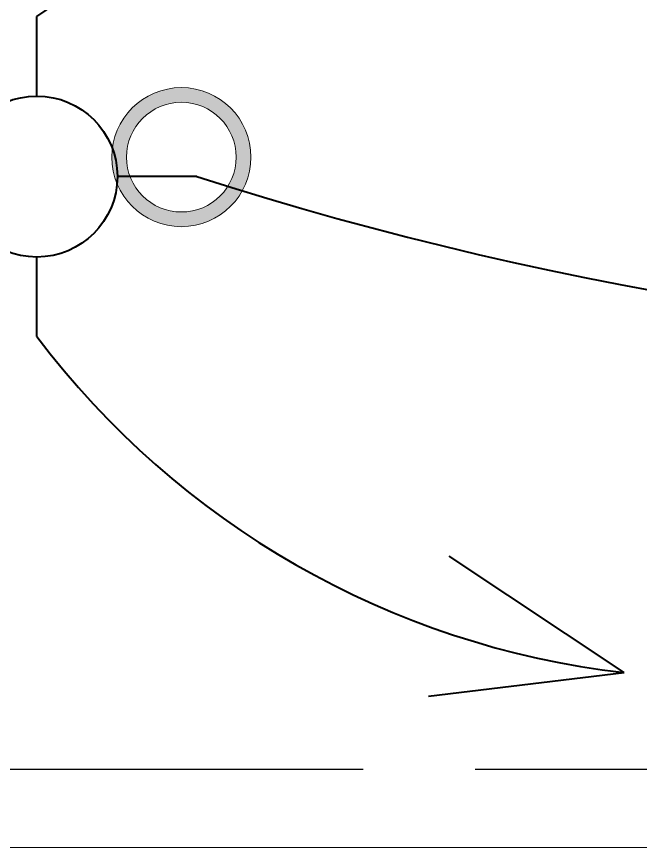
# Model space of a CAD drawing. Header units: metres. Extents: x 14 to 2416, y -346 to 476.
# Drawn here: x 141.384 to 141.941, y -69.821 to -69.078 of the extents above; entities that cross this region are included whole.
import ezdxf

# ---------------------------------------------------------------- set-up
doc = ezdxf.new("R2010")
doc.units = ezdxf.units.M
doc.linetypes.add('0', pattern=[0])
doc.linetypes.add('STYLE_03', pattern=[0.5, 0.416656, -0.083344])
doc.layers.get('0').update_dxf_attribs({"linetype": '0', "lineweight": 20})
for name, color, linetype, lineweight in [('A-ANNO-TEXT', 20, 'Continuous', 13), ('A-WALL', 250, 'Continuous', 20), ('E Salida Luces', 22, 'Continuous', 40), ('E Tuberia Emp Losa', 22, 'Continuous', 40), ('MAVA -LUMINARIAS', 1, 'Continuous', 18)]:
    doc.layers.add(name, color=color, linetype=linetype, lineweight=lineweight)
doc.layers.add('MAVA Luminarias', color=1, linetype='Continuous')

# ---------------------------------------------------------------- blocks, each defined once
blk = doc.blocks.new('downlight')
at = {"layer": 'MAVA -LUMINARIAS'}
h = blk.add_hatch(color=3, dxfattribs=at)
h.dxf.hatch_style = 1
h.paths.add_polyline_path([(-5.41605, -22.45707, 1), (-5.29166, -22.45707, 1)])
h.paths.add_polyline_path([(-5.30481, -22.45707, -1), (-5.4029, -22.45707, -1)], flags=16)
at = {"layer": 'MAVA -LUMINARIAS', "color": 3}
for radius in [0.06219, 0.04904]:
    blk.add_circle((-5.35386, -22.45707), radius, dxfattribs=at)
blk = doc.blocks.new('PL BASE 2N NASAS 09')
at = {"layer": 'A-WALL'}
blk.add_line((168.57755, -8.96173), (165.36815, -8.96173), dxfattribs=at)
blk = doc.blocks.new('PL MUEBLES 2N NASAS 09')
blk.add_blockref('PL BASE 2N NASAS 09', (49.91428, 62.71701))
blk = doc.blocks.new('A$C595364de')
blk.add_blockref('PL MUEBLES 2N NASAS 09', (-199.56182, -36.6052))
blk = doc.blocks.new('*U500')
at = {"layer": 'E Salida Luces', "linetype": 'Continuous'}
for p, q in [((0, 0.3583), (0, 0.1807)), ((-0.3576, 0.0007), (-0.18, 0.0007)), ((0.18, 0.0007), (0.3576, 0.0007)), ((0, -0.1793), (0, -0.3569))]:
    blk.add_line(p, q, dxfattribs=at)
blk.add_circle((0, 0.0007), 0.18, dxfattribs=at)
blk = doc.blocks.new('*U750')
at = {"layer": 'E Tuberia Emp Losa', "linetype": 'Continuous'}
for p, q in [((0.01268, 0.21981), (0, 0)), ((0, 0), (0.16273, 0.16934))]:
    blk.add_line(p, q, dxfattribs=at)

msp = doc.modelspace()

# ---------------------------------------------------------------- linework, layer by layer
at = {"layer": 'E Salida Luces'}
for centre, radius, start, end in [((139.97533, -66.98595, 0), 2.53198, 304.28509, 347.96098), ((142.5272, -66.16221, 0), 3.21274, 252.19224, 289.19663), ((142.0144, -68.90279), 0.76699, 216.97102, 263.41436)]:
    msp.add_arc(centre, radius, start, end, dxfattribs=at)
at = {"layer": 'MAVA Luminarias', "linetype": 'STYLE_03', "lineweight": 30}
msp.add_line((139.72662, -69.75103), (143.07662, -69.75103), dxfattribs=at)

# ---------------------------------------------------------------- block references
at = {"layer": 'A-ANNO-TEXT'}
msp.add_blockref('A$C595364de', (124.07662, -86.97111), dxfattribs=at)
at = {"layer": 'E Salida Luces', "xscale": 0.4, "yscale": 0.4, "zscale": 0.4, "rotation": 180}
msp.add_blockref('*U500', (141.40162, -69.22074), dxfattribs=at)
at = {"layer": 'E Tuberia Emp Losa', "xscale": 0.799999999999992, "yscale": 0.799999999999992, "zscale": 0.799999999999992, "rotation": 100.197331377834}
msp.add_blockref('*U750', (141.92644, -69.66472), dxfattribs=at)
at = {"layer": 'MAVA Luminarias'}
msp.add_blockref('downlight', (146.88469, -46.74662), dxfattribs=at)

doc.saveas('drawing.dxf')
